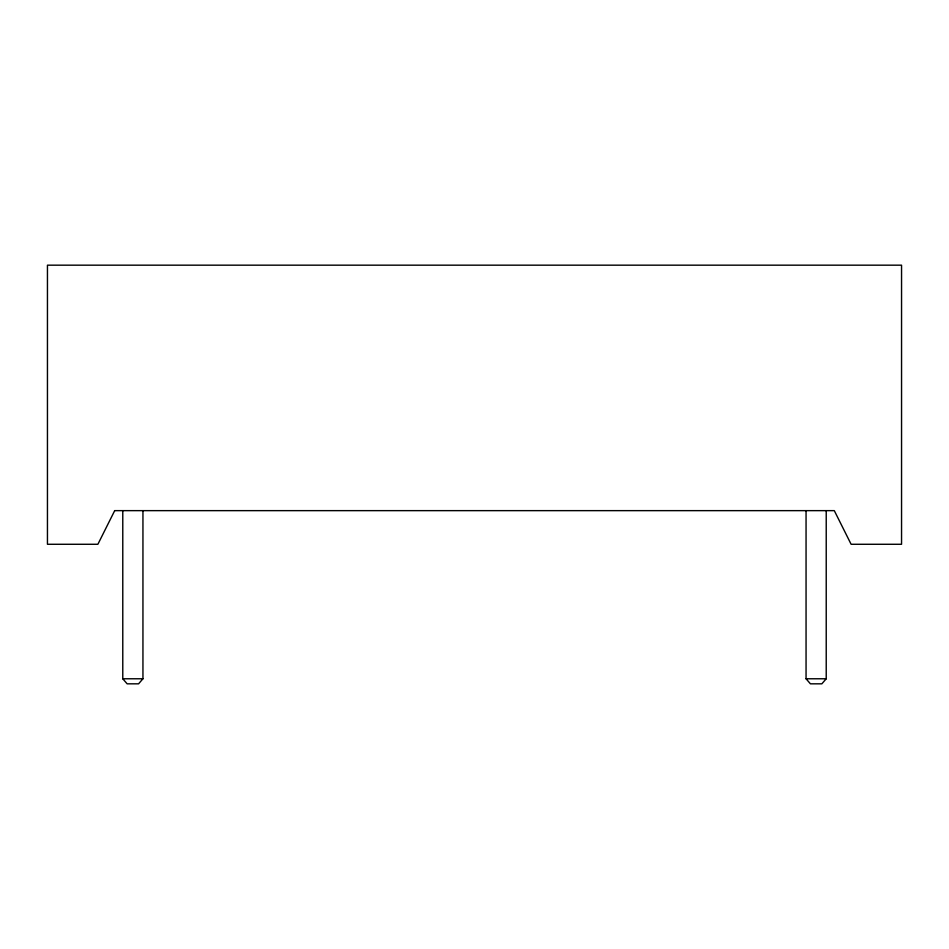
<?xml version="1.0" encoding="UTF-8"?>
<svg xmlns="http://www.w3.org/2000/svg" width="949" height="949" viewBox="0 0 949 949"><rect width="100%" height="100%" fill="white"/><g stroke="black" fill="none" stroke-linecap="round" stroke-linejoin="round"><path stroke-width="1.42" d="M142.943 510.645L142.943 678.772L138.578 683.826L127.142 683.826L122.777 678.772L122.777 510.645M826.223 510.645L826.223 678.772L821.858 683.826L810.422 683.826L806.057 678.772L806.057 510.645M122.777 678.772L142.943 678.772M806.057 678.772L826.223 678.772M114.699 510.645L97.889 544.275L47.45 544.275L47.45 265.174L901.55 265.174L901.55 544.275L851.111 544.275L834.301 510.645L114.699 510.645"/></g></svg>
